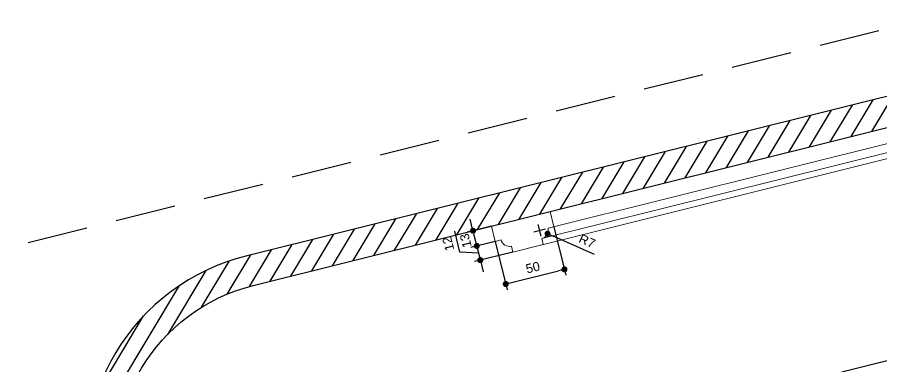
# Model space of a CAD drawing. Header units: inches. Extents: x 252212 to 296477, y 417293 to 492071.
# Drawn here: x 288847 to 289561, y 490220 to 490508 of the extents above; entities that cross this region are included whole.
import ezdxf

# ---------------------------------------------------------------- set-up
doc = ezdxf.new("R2010")
doc.units = ezdxf.units.IN
doc.header["$MEASUREMENT"] = 0
doc.linetypes.add('HIDDEN', pattern=[0.375, 0.25, -0.125])
for name, color, linetype in [('8', 8, 'Continuous'), ('CQ spot detail elevation', 1, 'Continuous'), ('gypsum', 31, 'Continuous')]:
    doc.layers.add(name, color=color, linetype=linetype)
doc.layers.add('GRC', color=41, linetype='Continuous', lineweight=0)
doc.styles.get("Standard").update_dxf_attribs({"font": 'arial.ttf'})
doc.dimstyles.new('chester 5', dxfattribs={"dimscale": 0.05, "dimtxt": 150, "dimasz": 100, "dimexe": 100, "dimexo": 0, "dimgap": 80, "dimtad": 1, "dimdec": 0, "dimzin": 0, "dimdsep": 46, "dimtxsty": 'Standard', "dimblk": 'DOT', "dimcen": 100, "dimclrd": 1, "dimclre": 1, "dimclrt": 3, "dimadec": 0, "dimazin": 0, "dimtfac": 1, "dimtdec": 0, "dimtofl": 0, "dimtmove": 0, "dimatfit": 3, "dimfxl": 1, "dimtolj": 1, "dimtzin": 0, "dimlwd": -1, "dimarcsym": 0})

# ---------------------------------------------------------------- blocks, each defined once
blk = doc.blocks.new('_Dot')
at = {"color": 0, "linetype": 'ByBlock', "lineweight": -2}
blk.add_line((-0.5, 0), (-1, 0), dxfattribs=at)
at = {"color": 0, "linetype": 'ByBlock', "const_width": 0.5}
blk.add_lwpolyline([(-0.25, 0, 1), (0.25, 0, 1)], format="xyb", close=True, dxfattribs=at)
blk = doc.blocks.new('*D315')
at = {"color": 1, "ltscale": 0.1, "transparency": 16777216}
for p, q in [((289222.3371351654, 490337.0518812278), (289221.1299455506, 490341.9039625578)), ((289227.8730346492, 490314.8013298641), (289229.080224264, 490309.9492485339))]:
    blk.add_line(p, q, dxfattribs=at)
at = {"color": 1, "lineweight": -2, "ltscale": 0.1, "transparency": 16777216}
for p, q in [((289238.7652476839, 490335.9867397298), (289218.6922434501, 490330.9926102828)), ((289241.886767938, 490323.4403510262), (289221.8137637043, 490318.4462215793))]:
    blk.add_line(p, q, dxfattribs=at)
at = {"layer": 'Defpoints', "color": 0, "ltscale": 0.1, "transparency": 16777216}
for p in [(289238.7652476839, 490335.9867397299, -2.210991648227648e-07), (289226.6658450343, 490319.6534111943), (289241.8867679379, 490323.4403510264, -2.210991648227648e-07)]:
    blk.add_point(p, dxfattribs=at)
at = {"color": 1, "ltscale": 0.1, "transparency": 16777216, "xscale": 5, "yscale": 5, "zscale": 5}
for p, rotation in [((289223.5443247802, 490332.1997998976), 283.9714232829857), ((289226.6658450344, 490319.6534111941), 103.9714232829857)]:
    blk.add_blockref('_Dot', p, dxfattribs=dict(at, rotation=rotation))
at = {"color": 3, "ltscale": 0.1, "transparency": 16777216, "insert": (289217.5049250448, 490324.0356986478), "char_height": 7.5, "attachment_point": 5, "rotation": 103.97142328298571}
blk.add_mtext('\\A1;13', dxfattribs=at)
blk = doc.blocks.new('*D316')
at = {"color": 1, "ltscale": 0.1, "transparency": 16777216}
for p, q in [((289212.725043566, 490314.5300761206), (289208.388630721, 490331.9595068794)), ((289225.4586554199, 490324.5054925241), (289224.251465805, 490329.3575738543)), ((289226.6658450346, 490319.6534111941), (289229.5802585752, 490307.9394506409)), ((289228.123051805, 490313.7964309175), (289212.725043566, 490314.5300761206)), ((289230.78744819, 490303.0873693109), (289231.9946378049, 490298.2352879808))]:
    blk.add_line(p, q, dxfattribs=at)
at = {"color": 1, "lineweight": -2, "ltscale": 0.1, "transparency": 16777216}
for p, q in [((289241.886767938, 490323.4403510261), (289221.8137637046, 490318.4462215792)), ((289256.5151420317, 490314.6408040135), (289224.7281772451, 490306.7322610262))]:
    blk.add_line(p, q, dxfattribs=at)
at = {"layer": 'Defpoints', "color": 0, "ltscale": 0.1, "transparency": 16777216}
for p in [(289241.886767938, 490323.4403510262, -2.210991648227648e-07), (289256.5151420315, 490314.6408040137), (289229.5802585751, 490307.9394506412)]:
    blk.add_point(p, dxfattribs=at)
at = {"color": 1, "ltscale": 0.1, "transparency": 16777216, "xscale": 5, "yscale": 5, "zscale": 5}
for p, rotation in [((289226.6658450346, 490319.6534111941), 283.9714232829857), ((289229.5802585752, 490307.9394506409), 103.9714232829857)]:
    blk.add_blockref('_Dot', p, dxfattribs=dict(at, rotation=rotation))
at = {"color": 3, "ltscale": 0.1, "transparency": 16777216, "insert": (289203.0212172443, 490321.3699420354), "char_height": 7.5, "attachment_point": 5, "rotation": 103.97142328298571}
blk.add_mtext('\\A1;12', dxfattribs=at)
blk = doc.blocks.new('*D317')
at = {"color": 1, "lineweight": -2, "ltscale": 0.1, "transparency": 16777216}
for p, q in [((289290.4075812702, 490335.512247048), (289300.3744363353, 490295.4522674168)), ((289241.8867679378, 490323.4403510262), (289251.8536230344, 490283.3803712684))]:
    blk.add_line(p, q, dxfattribs=at)
at = {"color": 1, "ltscale": 0.1, "transparency": 16777216}
blk.add_line((289255.4985147497, 490289.4396422133), (289294.3151653904, 490299.097159132), dxfattribs=at)
at = {"layer": 'Defpoints', "color": 0, "ltscale": 0.1, "transparency": 16777216}
for p in [(289290.4075812702, 490335.512247048, -2.210991648227648e-07), (289241.8867679378, 490323.4403510262), (289299.1672467205, 490300.3043487468)]:
    blk.add_point(p, dxfattribs=at)
at = {"color": 1, "ltscale": 0.1, "transparency": 16777216, "xscale": 5, "yscale": 5, "zscale": 5}
for p, rotation in [((289299.1672467205, 490300.3043487468), 13.9714232829857), ((289250.6464334196, 490288.2324525985), 193.9714232829857)]:
    blk.add_blockref('_Dot', p, dxfattribs=dict(at, rotation=rotation))
at = {"color": 3, "ltscale": 0.1, "transparency": 16777216, "insert": (289273.0165507656, 490301.8660782288), "char_height": 7.5, "attachment_point": 5, "rotation": 13.971423282985718}
blk.add_mtext('\\A1;50', dxfattribs=at)
blk = doc.blocks.new('*D318')
at = {"color": 1, "lineweight": -2, "ltscale": 0.1, "transparency": 16777216}
for p, q in [((289273.8327777126, 490331.3958656905), (289283.5369403728, 490333.8102449201)), ((289279.8920486575, 490327.7509739752), (289277.4776694279, 490337.4551366355))]:
    blk.add_line(p, q, dxfattribs=at)
at = {"color": 1, "ltscale": 0.1, "transparency": 16777216}
blk.add_line((289324.0232604879, 490312.5240836368), (289289.7286089821, 490327.7121210184), dxfattribs=at)
at = {"layer": 'Defpoints', "color": 0, "ltscale": 0.1, "transparency": 16777216}
for p in [(289278.6848590427, 490332.6030553053, -2.210991648227648e-07), (289285.1568820726, 490329.7367970581, -2.210991648227648e-07)]:
    blk.add_point(p, dxfattribs=at)
at = {"color": 1, "ltscale": 0.1, "transparency": 16777216, "xscale": 5, "yscale": 5, "zscale": 5, "rotation": 156.112932997238}
blk.add_blockref('_Dot', (289285.1568820727, 490329.7367970583), dxfattribs=at)
at = {"color": 3, "ltscale": 0.1, "transparency": 16777216, "insert": (289317.9750191752, 490323.6786714499), "char_height": 7.5, "attachment_point": 5, "rotation": 336.11293299723803}
blk.add_mtext('\\A1;R7', dxfattribs=at)

msp = doc.modelspace()

# ---------------------------------------------------------------- hatches: boundary and pattern name
at = {"layer": '8'}
h = msp.add_hatch(dxfattribs=at)
h.set_pattern_fill('ANSI31', color=256, scale=100, angle=13.97142328298568, style=0)
h.set_pattern_definition([(58.97142328298569, (252334.1004804923, 494088.5561935391), (-10.71137893550929, 6.443319121378964), [])])
edge = h.paths.add_edge_path()
edge.add_line((289768.5933645254, 490467.8070775935), (290775.9238635655, 490718.4291992036))
edge.add_arc((290812.1395520105, 490572.8667593007), 150.0000000001258, 13.971423282992305, 103.9714232829923, ccw=False)
edge.add_line((290957.7019919134, 490609.0824477457), (290999.9536284329, 490439.2596011907))
edge.add_line((290999.9536284329, 490439.2596011907), (290914.0717888897, 490417.892345008))
edge.add_line((290914.0717888897, 490417.892345008), (290841.0322103091, 490477.006642513))
edge.add_line((290841.0322103091, 490477.006642513), (290803.1162501985, 490467.5732158743))
edge.add_line((290803.1162501985, 490467.5732158743), (290808.5486034657, 490445.7388498872))
edge.add_line((290808.5486034657, 490445.7388498872), (290817.2823498599, 490447.9117911939))
edge.add_line((290817.2823498599, 490447.9117911939), (290819.0931342822, 490440.6336691987))
edge.add_arc((290826.7002270088, 490413.7385260719), 27.95025194087214, 43.49044862404088, 105.793164101679, ccw=False)
edge.add_arc((290819.1971125461, 490410.181378816), 35.93479784872101, 20.498674765624628, 39.36810408858548, ccw=False)
edge.add_arc((290540.5748211879, 490305.7588293093), 333.482178661726, 18.722871093585695, 20.540080650232028, ccw=False)
edge.add_arc((290906.6122262182, 490431.2098629044), 53.4702403536314, 200.1349953782089, 216.816241261213)
edge.add_arc((290877.7198640837, 490410.7369135756), 18.0953021038039, 219.7429161595523, 290.8023934842715)
edge.add_line((290884.1463384921, 490393.8212289928), (290884.870652261, 490390.9099801946))
edge.add_arc((290886.7537494292, 490383.3412101355), 7.799508648127477, 103.9714232830716, 322.4387256688891)
edge.add_line((290892.9364343919, 490378.5865553843), (290895.1093756987, 490369.8528089903))
edge.add_arc((290900.179572081, 490349.4740674039), 21.0000000000131, 13.971423282969113, 103.97142328296923, ccw=False)
edge.add_line((290920.5583136674, 490354.5442637862), (290968.1087107022, 490366.3747220115))
edge.add_line((290968.1087107022, 490366.3747220115), (290978.9732100095, 490322.7068229492))
edge.add_line((290978.9732100095, 490322.7068229492), (291095.430973136, 490351.6813803737))
edge.add_line((291095.430973136, 490351.6813803737), (291090.6022007648, 490371.0897140626))
edge.add_line((291090.6022007648, 490371.0897140626), (291110.0104885895, 490375.9184631931))
edge.add_line((291110.0104885895, 490375.9184631931), (291103.9745272995, 490400.1788840028))
edge.add_line((291103.9745272995, 490400.1788840028), (291039.434084173, 490384.1213285701))
edge.add_line((291039.434084173, 490384.1213285701), (290981.9623985638, 490615.1183958199))
edge.add_arc((290812.1395520105, 490572.8667593008), 175.0000000000244, 13.97142328298912, 103.9714232829937)
edge.add_line((290769.8879154914, 490742.689605854), (289762.5574164513, 490492.067484244))
edge.add_line((289762.5574164513, 490492.067484244), (289035.7698329942, 490311.2429940377))
edge.add_arc((289078.0214695133, 490141.4201474845), 174.9999999999538, 103.9714232829752, 193.9714232830122)
edge.add_line((288908.1986229601, 490099.1685109652), (288965.6702961042, 489868.1714406142))
edge.add_line((288965.6702961042, 489868.1714406142), (288901.1298517954, 489852.1138899339))
edge.add_line((288901.1298517954, 489852.1138899339), (288907.1657948294, 489827.8534645821))
edge.add_line((288907.1657948294, 489827.8534645821), (288926.5740826541, 489832.6822137125))
edge.add_line((288926.5740826541, 489832.6822137125), (288931.4028327448, 489813.2738744802))
edge.add_line((288931.4028327448, 489813.2738744802), (289047.8606255116, 489842.248312771))
edge.add_line((289047.8606255116, 489842.248312771), (289036.9961262044, 489885.9162118333))
edge.add_line((289036.9961262044, 489885.9162118333), (289084.5465232393, 489897.7466700586))
edge.add_arc((289104.9252648257, 489902.8168664409), 21.0000000000131, 103.97142328296923, 193.9714232829691, ccw=False)
edge.add_line((289099.8550684434, 489923.1956080273), (289097.6821271367, 489931.9293544214))
edge.add_arc((289100.9160202036, 489939.0268378335), 7.799508648125218, 245.5041208968311, 463.9714232825535)
edge.add_line((289099.0329230355, 489946.5956078926), (289098.3086092666, 489949.5068566907))
edge.add_arc((289096.0593257326, 489967.4618192863), 18.09530210367771, 277.1404530818795, 348.1999304065622)
edge.add_arc((289060.9419352786, 489972.0092506128), 53.4702403539753, 351.1266053046068, 367.807851187615)
edge.add_arc((289443.0902093563, 490032.705546447), 333.4821786576871, 187.4027659151942, 189.2199754718404, ccw=False)
edge.add_arc((289148.0195474799, 489994.3942611069), 35.93479784889205, 168.574742477847, 187.4441718008201, ccw=False)
edge.add_arc((289139.7243344955, 489994.0208112582), 27.95025194093188, 102.14968246413031, 164.4523979417463, ccw=False)
edge.add_line((289133.8417472139, 490021.3450084182), (289132.0309627917, 490028.6231304133))
edge.add_line((289132.0309627917, 490028.6231304133), (289140.7647091858, 490030.7960717201))
edge.add_line((289140.7647091858, 490030.7960717201), (289135.3323559186, 490052.6304377072))
edge.add_line((289135.3323559186, 490052.6304377072), (289097.416395809, 490043.1970110649))
edge.add_line((289097.416395809, 490043.1970110649), (289060.5925056733, 489956.7488686671))
edge.add_line((289060.5925056733, 489956.7488686671), (288974.7106661302, 489935.3816124845))
edge.add_line((288974.7106661302, 489935.3816124845), (288932.4590296106, 490105.2044590395))
edge.add_arc((289078.0214695134, 490141.4201474845), 150.0000000000128, 103.97142328300299, 193.971423283003, ccw=False)
edge.add_line((289041.8057810683, 490286.9825873873), (289768.5933645254, 490467.8070775935))

# ---------------------------------------------------------------- linework, layer by layer
at = {"ltscale": 0.1}
msp.add_line((290966.6152529263, 490573.2571997322, -8.642302521023141e-07), (288941.372063187, 490069.3801251658, -8.642302521023141e-07), dxfattribs=at)
at = {"layer": 'CQ spot detail elevation', "color": 3, "linetype": 'HIDDEN', "ltscale": 200, "elevation": 4.706203874198748e-07}
msp.add_lwpolyline([(288637.273793338, 490268.1786345643), (289567.428066705, 490499.5994419685), (289709.4151092905, 489928.9080857977), (288779.2608359235, 489697.4872783936)], close=True, dxfattribs=at)
at = {"layer": 'GRC'}
for p, q in [((289280.4010920439, 490325.7349599014, 2.533901917997106e-06), (290546.9860752255, 490640.8601530712, 1.363272697297686e-06)), ((290533.5648907469, 490644.8076187535, 1.363272697297686e-06), (289285.5557467827, 490334.3040609193, 2.544770921397108e-06)), ((289279.6334961858, 490320.3915536109, 2.537759140797106e-06), (290548.1932648403, 490636.0080717411, 1.363272697297686e-06))]:
    msp.add_line(p, q, dxfattribs=at)
at = {"layer": 'GRC', "elevation": 2.495212225971099e-07}
msp.add_lwpolyline([(289238.7652476837, 490335.9867397296), (289241.8867679379, 490323.440351026), (289246.738849268, 490324.6475406409, 0.4136143785872561), (289255.3079524163, 490319.4928853437), (289256.5151420312, 490314.6408040136), (289281.608048506, 490320.883815687), (289281.608048506, 490320.883815687), (289280.4008588911, 490325.7358970172, 0.4136143785872561), (289285.5555141882, 490334.3050001656), (289290.4075955183, 490335.5121897804), (289287.2860610174, 490348.0586358862), (289238.7652476837, 490335.9867397296)], format="xyb", dxfattribs=at)
at = {"layer": 'gypsum', "elevation": -8.642302521023141e-07}
for points in [[(289762.5574164513, 490492.067484244), (289035.7698329942, 490311.2429940377, 0.4142135623730951), (288908.1986229601, 490099.1685109652)], [(288932.4590296106, 490105.2044590395, -0.4142135623730951), (289041.8057810683, 490286.9825873873), (289768.5933645254, 490467.8070775935)]]:
    msp.add_lwpolyline(points, format="xyb", dxfattribs=at)

# ---------------------------------------------------------------- dimensions: what is measured, and where the dimension line sits
at = {"color": 2, "ltscale": 0.1}
dim = msp.add_linear_dim(base=(289226.6658450343, 490319.6534111943, 4.706203874198748e-07), p1=(289238.7652476837, 490335.9867397296, 2.495212225971099e-07), p2=(289241.8867679377, 490323.4403510261, 2.495212225971099e-07), angle=103.9714232829857, dimstyle='chester 5', dxfattribs=at)
dim.commit()
dim.dimension.update_dxf_attribs({"geometry": '*D315', "text_midpoint": (289225.1050849073, 490325.9266055458, 4.706203874198748e-07), "dimtype": 160})
dim = msp.add_linear_dim(base=(289299.1672467205, 490300.3043487468, 4.706203874198748e-07), p1=(289241.8867679379, 490323.4403510262, 4.706203874198748e-07), p2=(289290.4075812703, 490335.512247048, 2.495212225971099e-07), angle=13.97142328298568, dimstyle='chester 5', dxfattribs=at)
dim.commit()
dim.dimension.update_dxf_attribs({"geometry": '*D317', "text_midpoint": (289273.0165507656, 490301.8660782288, 4.706203874198748e-07)})
dim = msp.add_radius_dim(center=(289278.6848590427, 490332.6030553053, 2.495212225971099e-07), mpoint=(289285.1568820726, 490329.7367970581, 2.495212225971099e-07), dimstyle='chester 5', dxfattribs=at)
dim.commit()
dim.dimension.update_dxf_attribs({"geometry": '*D318', "text_midpoint": (289314.8367713135, 490316.5924947405, 4.706203874198748e-07), "dimtype": 164})
dim = msp.add_linear_dim(base=(289229.5802585751, 490307.9394506412, 4.706203874198748e-07), p1=(289241.8867679379, 490323.440351026, 2.495212225971099e-07), p2=(289256.5151420314, 490314.6408040135, 4.706203874198748e-07), angle=103.9714232829857, dimstyle='chester 5', override={"dimtmove": 1}, dxfattribs=at)
dim.commit()
dim.dimension.update_dxf_attribs({"geometry": '*D316', "text_midpoint": (289204.2236719748, 490316.5368917201, 4.706203874198748e-07)})

doc.saveas('drawing.dxf')
